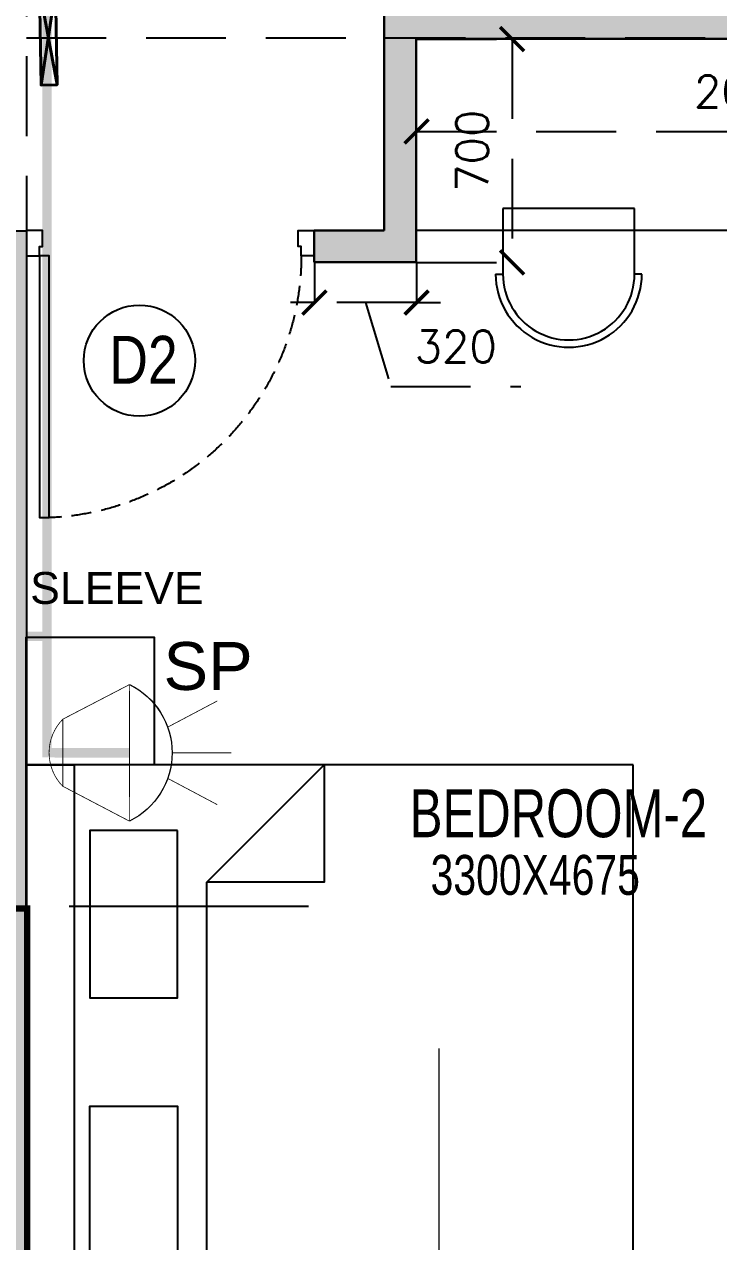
# Model space of a CAD drawing. Header units: millimetres. Extents: x 1135099 to 1230264, y -5736945 to -5695799.
# Drawn here: x 1222604 to 1224778, y -5718617 to -5714802 of the extents above; entities that cross this region are included whole.
import ezdxf
from ezdxf.enums import TextEntityAlignment as Align

# ---------------------------------------------------------------- set-up
doc = ezdxf.new("R2010")
doc.units = ezdxf.units.MM
doc.header["$LTSCALE"] = 1000
doc.header["$MEASUREMENT"] = 0
for name, pattern in [('3BHK-A$0$AUDIT_D_120904163729-0', [0]), ('3BHK-A$0$HIDDEN', [0.375, 0.25, -0.125]), ('AUDIT_D_120904163729-0', [0]), ('T8(T9 IS SIMILAR) - DIMENSION & TEXTING$0$( Hidden )', [0.375, 0.25, -0.125]), ('T8(T9 IS SIMILAR) - DIMENSION & TEXTING$0$3BHK-D$0$HIDDEN', [0.375, 0.25, -0.125]), ('T8(T9 IS SIMILAR) - DIMENSION & TEXTING$0$HIDDEN', [0.375, 0.25, -0.125]), ('T8(T9 IS SIMILAR) - DIMENSION & TEXTING$1$AUDIT_D_120904163729-0', [0]), ('T8(T9 IS SIMILAR)$0$$0$HIDDEN', [0.375, 0.25, -0.125]), ('T8_PROFILE SECTIONS$0$HIDDEN', [0.375, 0.25, -0.125]), ('T8_PROFILE SECTIONS$0$PHANTOM2', [1.25, 0.625, -0.125, 0.125, -0.125, 0.125, -0.125]), ('T8_REFUGE COLUMNS$0$CENTER2', [1.125, 0.75, -0.125, 0.125, -0.125])]:
    doc.linetypes.add(name, pattern=pattern)
doc.layers.get('0').update_dxf_attribs({"linetype": 'AUDIT_D_120904163729-0'})
for name, color, linetype in [('3BHK-A$0$A-DOOR-FULL', 2, 'Continuous'), ('3BHK-A$0$a-furniture', 8, 'Continuous'), ('3BHK-A$0$A-HATCH -160', 251, '3BHK-A$0$AUDIT_D_120904163729-0'), ('T8(T9 IS SIMILAR) - DIMENSION & TEXTING$0$A-DIMENSIONS', 2, 'T8(T9 IS SIMILAR) - DIMENSION & TEXTING$0$HIDDEN'), ('T8(T9 IS SIMILAR) - DIMENSION & TEXTING$0$A-FIRE FIGHTING', 7, 'T8(T9 IS SIMILAR) - DIMENSION & TEXTING$1$AUDIT_D_120904163729-0'), ('T8(T9 IS SIMILAR) - DIMENSION & TEXTING$1$a-window-no', 125, 'Continuous'), ('T8(T9 IS SIMILAR)$0$S-BEAM', 20, 'T8(T9 IS SIMILAR)$0$$0$HIDDEN'), ('T8_PROFILE SECTIONS$0$A-PROFILE SECTIONS', 81, 'T8_PROFILE SECTIONS$0$PHANTOM2'), ('T8_REFUGE COLUMNS$0$A-CENTERLINE', 193, 'T8_REFUGE COLUMNS$0$CENTER2'), ('T8_REFUGE COLUMNS$1$A-RCC COLS', 3, 'Continuous'), ('T8_TYPICAL COLUMNS$0$A-RCC COLS', 3, 'Continuous')]:
    doc.layers.add(name, color=color, linetype=linetype)
for name, color, linetype, lineweight in [('3BHK-A$0$A-WALL- 160', 6, 'Continuous', 30), ('T8(T9 IS SIMILAR) - DIMENSION & TEXTING$0$U-IPD-WS-FIRE', 1, 'Continuous', 40), ('T8(T9 IS SIMILAR) - DIMENSION & TEXTING$0$U-IPD-WS-SP', 1, 'Continuous', 5), ('T8(T9 IS SIMILAR) - DIMENSION & TEXTING$0$U-IPD-WS-TEXT', 7, 'Continuous', 0), ('T8(T9 IS SIMILAR) - DIMENSION & TEXTING$1$a-Text', 4, 'Continuous', 0), ('T8(T9 IS SIMILAR) - DIMENSION & TEXTING$1$a-TEXT -R SIZE', 4, 'Continuous', 0), ('T8(T9 IS SIMILAR)$0$D&W', 8, 'Continuous', 25)]:
    doc.layers.add(name, color=color, linetype=linetype, lineweight=lineweight)
doc.layers.add('A-RERA CARPET AREA', color=30, linetype='Continuous', plot=False)
doc.layers.add('T8(T9 IS SIMILAR) - DIMENSION & TEXTING$0$U-IPD-SP-SLEV-50', color=7, linetype='T8(T9 IS SIMILAR) - DIMENSION & TEXTING$0$3BHK-D$0$HIDDEN', lineweight=40, true_color=0x2f0dd9)
doc.layers.add('T8_REFUGE COLUMNS$1$COL-HATCH', color=7, linetype='Continuous', lineweight=25, true_color=0xa3a3a3)
doc.styles.add('T8(T9 IS SIMILAR) - DIMENSION & TEXTING$0$arial', font='sanss___.ttf')
doc.styles.add('T8(T9 IS SIMILAR) - DIMENSION & TEXTING$0$Romans 1', font='romans.shx', dxfattribs={"height": 100})
doc.styles.add('T8(T9 IS SIMILAR) - DIMENSION & TEXTING$1$ARIAL ARROW', font='swisscl.ttf')
doc.styles.add('T8(T9 IS SIMILAR) - DIMENSION & TEXTING$1$LODHA STANDERD', font='sanss___.ttf')
doc.dimstyles.new('T8(T9 IS SIMILAR) - DIMENSION & TEXTING$0$ALPINE S', dxfattribs={"dimscale": 0, "dimtxt": 100, "dimasz": 75, "dimexe": 0, "dimexo": 0, "dimgap": 75, "dimtad": 1, "dimdec": 0, "dimzin": 0, "dimdsep": 46, "dimtxsty": 'T8(T9 IS SIMILAR) - DIMENSION & TEXTING$0$Romans 1', "dimblk": 'T8(T9 IS SIMILAR) - DIMENSION & TEXTING$0$_ArchTick', "dimcen": 0.09, "dimclrd": 256, "dimclre": 256, "dimclrt": 7, "dimadec": 0, "dimazin": 0, "dimtfac": 1, "dimtdec": 0, "dimtofl": 0, "dimtmove": 1, "dimatfit": 0, "dimldrblk": 'T8(T9 IS SIMILAR) - DIMENSION & TEXTING$0$_Open90', "dimfxl": 1, "dimtolj": 1, "dimtzin": 0, "dimarcsym": 0})

# ---------------------------------------------------------------- blocks, each defined once
blk = doc.blocks.new('T8(T9 IS SIMILAR) - DIMENSION & TEXTING$1$WINDOW TAG')
at = {"layer": 'T8(T9 IS SIMILAR) - DIMENSION & TEXTING$1$a-window-no'}
blk.add_circle((0, 0), 174.1, dxfattribs=at)
at = {"layer": 'T8(T9 IS SIMILAR) - DIMENSION & TEXTING$1$a-window-no', "style": 'T8(T9 IS SIMILAR) - DIMENSION & TEXTING$1$LODHA STANDERD'}
blk.add_attdef('WINDOW', text='', height=150, dxfattribs=at).set_placement((11.3, 2.8), align=Align.MIDDLE_CENTER)
blk = doc.blocks.new('T8(T9 IS SIMILAR) - DIMENSION & TEXTING$0$_ArchTick')
at = {"color": 0, "linetype": 'ByBlock', "const_width": 0.15}
blk.add_lwpolyline([(-0.5, -0.5), (0.5, 0.5)], dxfattribs=at)
blk = doc.blocks.new('*D450')
at = {"layer": 'T8(T9 IS SIMILAR) - DIMENSION & TEXTING$0$A-DIMENSIONS', "linetype": 'T8(T9 IS SIMILAR) - DIMENSION & TEXTING$0$HIDDEN', "lineweight": -2, "transparency": 16777216}
for p, q in [((1223831.7, -5714848.7), (1224130.7, -5714848.7)), ((1223831.7, -5715548.7), (1224130.7, -5715548.7))]:
    blk.add_line(p, q, dxfattribs=at)
at = {"layer": 'T8(T9 IS SIMILAR) - DIMENSION & TEXTING$0$A-DIMENSIONS', "lineweight": -2, "transparency": 16777216}
blk.add_line((1224130.7, -5714848.7), (1224130.7, -5715548.7), dxfattribs=at)
at = {"layer": 'T8(T9 IS SIMILAR) - DIMENSION & TEXTING$0$A-DIMENSIONS', "linetype": 'ByBlock', "lineweight": -2, "transparency": 16777216, "xscale": 75, "yscale": 75, "zscale": 75}
for p, rotation in [((1224130.7, -5714848.7), 90), ((1224130.7, -5715548.7), 270)]:
    blk.add_blockref('T8(T9 IS SIMILAR) - DIMENSION & TEXTING$0$_ArchTick', p, dxfattribs=dict(at, rotation=rotation))
at = {"layer": 'T8(T9 IS SIMILAR) - DIMENSION & TEXTING$0$A-DIMENSIONS', "color": 7, "linetype": 'ByBlock', "transparency": 16777216, "insert": (1224005.7, -5715198.7), "char_height": 100, "attachment_point": 5, "rotation": 90, "style": 'T8(T9 IS SIMILAR) - DIMENSION & TEXTING$0$Romans 1'}
blk.add_mtext('\\A1;700', dxfattribs=at)
blk = doc.blocks.new('T8(T9 IS SIMILAR) - DIMENSION & TEXTING$0$_Open90')
at = {"color": 0, "linetype": 'ByBlock', "lineweight": -2}
for p, q in [((0, 0), (-1, 0)), ((-0.5, 0.5), (0, 0)), ((0, 0), (-0.5, -0.5))]:
    blk.add_line(p, q, dxfattribs=at)
blk = doc.blocks.new('*D451')
at = {"layer": 'T8(T9 IS SIMILAR) - DIMENSION & TEXTING$0$A-DIMENSIONS', "linetype": 'T8(T9 IS SIMILAR) - DIMENSION & TEXTING$0$HIDDEN', "lineweight": -2, "transparency": 16777216}
for p, q in [((1223512.1, -5715548.7), (1223512.1, -5715674.5)), ((1223831.7, -5715548.7), (1223831.7, -5715674.5))]:
    blk.add_line(p, q, dxfattribs=at)
at = {"layer": 'T8(T9 IS SIMILAR) - DIMENSION & TEXTING$0$A-DIMENSIONS', "lineweight": -2, "transparency": 16777216}
for p, q in [((1223512.1, -5715674.5), (1223437.1, -5715674.5)), ((1223831.7, -5715674.5), (1223512.1, -5715674.5)), ((1223671.9, -5715674.5), (1223750.7, -5715937)), ((1223831.7, -5715674.5), (1223906.7, -5715674.5)), ((1223750.7, -5715937), (1224157.8, -5715937))]:
    blk.add_line(p, q, dxfattribs=at)
at = {"layer": 'T8(T9 IS SIMILAR) - DIMENSION & TEXTING$0$A-DIMENSIONS', "linetype": 'ByBlock', "lineweight": -2, "transparency": 16777216, "xscale": 75, "yscale": 75, "zscale": 75}
blk.add_blockref('T8(T9 IS SIMILAR) - DIMENSION & TEXTING$0$_ArchTick', (1223512.1, -5715674.5), dxfattribs=at)
at = {"layer": 'T8(T9 IS SIMILAR) - DIMENSION & TEXTING$0$A-DIMENSIONS', "linetype": 'ByBlock', "lineweight": -2, "transparency": 16777216, "xscale": 75, "yscale": 75, "zscale": 75, "rotation": 180}
blk.add_blockref('T8(T9 IS SIMILAR) - DIMENSION & TEXTING$0$_ArchTick', (1223831.7, -5715674.5), dxfattribs=at)
at = {"layer": 'T8(T9 IS SIMILAR) - DIMENSION & TEXTING$0$A-DIMENSIONS', "color": 7, "linetype": 'ByBlock', "transparency": 16777216, "insert": (1223954.3, -5715812), "char_height": 100, "attachment_point": 5, "style": 'T8(T9 IS SIMILAR) - DIMENSION & TEXTING$0$Romans 1'}
blk.add_mtext('\\A1;320', dxfattribs=at)
blk = doc.blocks.new('*D452')
at = {"layer": 'T8(T9 IS SIMILAR) - DIMENSION & TEXTING$0$A-DIMENSIONS', "linetype": 'T8(T9 IS SIMILAR) - DIMENSION & TEXTING$0$HIDDEN', "lineweight": -2, "transparency": 16777216}
for p, q in [((1223831.7, -5715361), (1223831.7, -5715137.9)), ((1225911.9, -5715311), (1225911.9, -5715137.9))]:
    blk.add_line(p, q, dxfattribs=at)
at = {"layer": 'T8(T9 IS SIMILAR) - DIMENSION & TEXTING$0$A-DIMENSIONS', "lineweight": -2, "transparency": 16777216}
blk.add_line((1223831.7, -5715137.9), (1225911.9, -5715137.9), dxfattribs=at)
at = {"layer": 'T8(T9 IS SIMILAR) - DIMENSION & TEXTING$0$A-DIMENSIONS', "linetype": 'ByBlock', "lineweight": -2, "transparency": 16777216, "xscale": 75, "yscale": 75, "zscale": 75, "rotation": 180}
blk.add_blockref('T8(T9 IS SIMILAR) - DIMENSION & TEXTING$0$_ArchTick', (1223831.7, -5715137.9), dxfattribs=at)
at = {"layer": 'T8(T9 IS SIMILAR) - DIMENSION & TEXTING$0$A-DIMENSIONS', "linetype": 'ByBlock', "lineweight": -2, "transparency": 16777216, "xscale": 75, "yscale": 75, "zscale": 75}
blk.add_blockref('T8(T9 IS SIMILAR) - DIMENSION & TEXTING$0$_ArchTick', (1225911.9, -5715137.9), dxfattribs=at)
at = {"layer": 'T8(T9 IS SIMILAR) - DIMENSION & TEXTING$0$A-DIMENSIONS', "color": 7, "linetype": 'ByBlock', "transparency": 16777216, "insert": (1224871.8, -5715012.9), "char_height": 100, "attachment_point": 5, "style": 'T8(T9 IS SIMILAR) - DIMENSION & TEXTING$0$Romans 1'}
blk.add_mtext('\\A1;2080', dxfattribs=at)
blk = doc.blocks.new('T8(T9 IS SIMILAR) - DIMENSION & TEXTING$0$SIDE SPRINKLER')
at = {"layer": 'T8(T9 IS SIMILAR) - DIMENSION & TEXTING$0$U-IPD-WS-SP', "const_width": 3, "elevation": 0}
for points in [[(-6847.2, -87791.6), (-7102.7, -87925.5)], [(-6700.4, -87955.9), (-6510.2, -87854.9)], [(-6683.5, -88053.8), (-6456.1, -88053.8)], [(-6847.2, -88315.9), (-7102.7, -88183.1)], [(-6700.2, -88152.7), (-6509.9, -88253.3)]]:
    blk.add_lwpolyline(points, dxfattribs=at)
for points in [[(-6847.2, -87791.6, 0.000405), (-6846.7, -88316.2, 0.623274), (-6846.7, -87792.3, 0.617961)], [(-7102.7, -87925.2, 0.001274), (-7102.7, -88183.1, -0.409371), (-7102.7, -87925.2, -0.617961)]]:
    blk.add_lwpolyline(points, format="xyb", dxfattribs=at)
at = {"layer": 'T8(T9 IS SIMILAR) - DIMENSION & TEXTING$0$U-IPD-WS-SP'}
for centre, start, end in [((-6975.2, -88053.8), 296.0387, 63.9613), ((-6975.2, -88053.8), 0, 63.9613), ((-6975.2, -88054.2), 296.1316, 0.0929)]:
    blk.add_arc(centre, 291.8, start, end, dxfattribs=at)
blk = doc.blocks.new('T8(T9 IS SIMILAR) - DIMENSION & TEXTING$0$A$C7A147FD6')
at = {"layer": 'T8(T9 IS SIMILAR) - DIMENSION & TEXTING$0$U-IPD-SP-SLEV-50', "linetype": 'ByBlock', "elevation": 0}
blk.add_lwpolyline([(15203.4, 381.3), (15198.7, 681.2), (15248.7, 682), (15253.4, 382), (15203.4, 381.3), (15248.7, 682), (15253.4, 382), (15198.7, 681.2)], dxfattribs=at)
at = {"layer": 'T8(T9 IS SIMILAR) - DIMENSION & TEXTING$0$U-IPD-WS-FIRE', "color": 241, "linetype": 'T8(T9 IS SIMILAR) - DIMENSION & TEXTING$0$( Hidden )', "ltscale": 2, "const_width": 30, "elevation": -0.6}
for points in [[(15392.2, 3510.8), (15222.1, 3510.8), (15222.1, -1346.4), (14768.2, -1346.4), (14768.2, -2147.3), (11278, -2147.3), (11278, -1175.2), (10838.4, -1175.2), (10838.4, -353), (9573.9, -353), (9573.9, 86.8), (9573.9, 1112.5), (-6794.4, 1112.5)], [(15222.1, -1346.4), (15222.1, -1711.1), (15480.3, -1711.6)]]:
    blk.add_lwpolyline(points, dxfattribs=at)
at = {"layer": 'T8(T9 IS SIMILAR) - DIMENSION & TEXTING$0$U-IPD-WS-FIRE', "xscale": -0.8162240268536692, "yscale": 0.8162240268536692, "zscale": 0.8162240268536692, "rotation": 179.9973893578731}
blk.add_blockref('T8(T9 IS SIMILAR) - DIMENSION & TEXTING$0$SIDE SPRINKLER', (21065.8, -73583.5, -0.6), dxfattribs=at)
at = {"layer": 'T8(T9 IS SIMILAR) - DIMENSION & TEXTING$0$U-IPD-WS-TEXT', "style": 'T8(T9 IS SIMILAR) - DIMENSION & TEXTING$0$arial'}
for s, width, insert, char_height, attachment_point, rotation in [('80MM%%C SLEEVE', 1876.047, (14633.7, -1144.8, -1.7), 100, 1, 359.9999), ('SP', 0.382, (15866.3, -1364.4, -1.3), 150, 3, 359.9975)]:
    blk.add_mtext_dynamic_manual_height_columns(s, width=width, gutter_width=0.75, heights=[0], dxfattribs=dict(at, insert=insert, char_height=char_height, attachment_point=attachment_point, rotation=rotation))
blk = doc.blocks.new('T8_REFUGE COLUMNS')
at = {"layer": 'T8_REFUGE COLUMNS$1$COL-HATCH', "linetype": 'ByBlock'}
h = blk.add_hatch(color=256, dxfattribs=at)
h.dxf.hatch_style = 1
h.paths.add_polyline_path([(1222612.1, -5719684.9), (1222312.1, -5719684.9), (1222312.1, -5715449.9), (1222612.1, -5715449.9)])
at = {"layer": 'T8_REFUGE COLUMNS$0$A-CENTERLINE'}
blk.add_line((1223494.9, -5717567.4), (1182495.9, -5717567.4), dxfattribs=at)
at = {"layer": 'T8_REFUGE COLUMNS$1$A-RCC COLS', "linetype": 'ByBlock'}
blk.add_lwpolyline([(1222612.1, -5719684.9), (1222312.1, -5719684.9), (1222312.1, -5715449.9), (1222612.1, -5715449.9)], close=True, dxfattribs=at)
blk = doc.blocks.new('T8_TYPICAL COLUMNS')
at = {"layer": 'T8_TYPICAL COLUMNS$0$A-RCC COLS', "linetype": 'ByBlock'}
blk.add_blockref('T8_REFUGE COLUMNS', (0, 0), dxfattribs=at)
blk = doc.blocks.new('*U679')
for points in [[(0, 0), (0, 820), (30, 820), (30, 0)], [(-40, 0), (0, 0), (0, -30), (10, -30), (10, -80), (-40, -80)], [(860, 0), (820, 0), (820, -30), (810, -30), (810, -80), (860, -80)]]:
    blk.add_lwpolyline(points, close=True)
at = {"color": 0, "linetype": 'ByBlock', "ltscale": 0.25}
blk.add_arc((-1.2, -0.5), 821.2, 0.0347, 87.627, dxfattribs=at)
blk = doc.blocks.new('3BHK-A$0$A$C50024E40')
for p, q in [((0, 0), (0, -225)), ((450, 0), (0, 0)), ((450, -225), (450, 0)), ((-25, -225), (0, -225)), ((475, -225), (450, -225))]:
    blk.add_line(p, q)
for major_axis in [(-176.8, 176.8), (-159.1, 159.1)]:
    blk.add_ellipse((225, -225), major_axis=major_axis, ratio=1, start_param=0.785398, end_param=3.926991)
blk = doc.blocks.new('3BHK-A$0$A$C14560F67')
at = {"layer": '3BHK-A$0$a-furniture'}
blk.add_line((0.5652, -0.3989, 0), (0.5652, -1.831, 0), dxfattribs=at)
blk.add_line((0.5652, -0.3989, 0), (0.5652, -1.831, 0), dxfattribs=at)
at = {"layer": '3BHK-A$0$a-furniture', "extrusion": (-5.35108e-08, -9.26804e-08, 1)}
for points in [[(0.4, -0.3989), (0, -0.3989), (0, 0.0011), (0.4, 0.0011)], [(0.4, -0.3989), (0, -0.3989), (0, 0.0011), (0.4, 0.0011)], [(0.15, -0.3989), (0, -0.3989), (0, -2.1989), (0.15, -2.1989)], [(1.9, -2.1989), (0.15, -2.1989), (0.15, -0.3989), (1.9, -0.3989)], [(1.9, -2.1989), (0.15, -2.1989), (0.15, -0.3989), (1.9, -0.3989)], [(0.4738, -0.604), (0.1988, -0.604), (0.1988, -1.129), (0.4738, -1.129)], [(0.4738, -0.604), (0.1988, -0.604), (0.1988, -1.129), (0.4738, -1.129)], [(0.4738, -1.9938), (0.1988, -1.9938), (0.1988, -1.4688), (0.4738, -1.4688)], [(0.4738, -1.9938), (0.1988, -1.9938), (0.1988, -1.4688), (0.4738, -1.4688)], [(0.5652, -1.831), (0.9332, -2.1989), (0.9332, -1.831)], [(0.5652, -1.831), (0.9332, -2.1989), (0.9332, -1.831)]]:
    blk.add_lwpolyline(points, close=True, dxfattribs=at)
at = {"layer": '3BHK-A$0$a-furniture', "extrusion": (-5.35108e-08, 9.26804e-08, 1), "elevation": 0}
blk.add_lwpolyline([(0.4, -2.1989), (0, -2.1989), (0, -2.5989), (0.4, -2.5989)], close=True, dxfattribs=at)
blk = doc.blocks.new('3BHK-A')
at = {"layer": '3BHK-A$0$A-HATCH -160', "linetype": 'ByBlock'}
h = blk.add_hatch(dxfattribs=at)
h.set_pattern_fill('ZIGZAG', color=256, scale=250)
h.set_pattern_definition([(9e-15, (1e-08, 0), (31.25, 31.25), [31.25, -31.25]), (90, (31.25, 0), (-31.25, 31.25), [31.25, -31.25])])
h.paths.add_polyline_path([(1185182.8, -5714749.5), (1186532.7, -5714749.5), (1186532.7, -5714149.5), (1186632.7, -5714149.5), (1186632.7, -5714749.5), (1188712.7, -5714749.5), (1188712.7, -5714049.5), (1189032.5, -5714049.5), (1189032.5, -5714149.5), (1188812.7, -5714149.5), (1188812.7, -5715449.5), (1189032.5, -5715449.5), (1189032.5, -5715549.5), (1188712.7, -5715549.5), (1188712.7, -5714849.5), (1186632.7, -5714849.5), (1186632.7, -5715664.5), (1186532.7, -5715664.5), (1186532.7, -5714849.5), (1185182.8, -5714849.5)])
h.paths.add_polyline_path([(1185182.8, -5713249.5), (1185782.7, -5713249.5), (1185782.7, -5713149.5), (1185182.8, -5713149.5)])
h.paths.add_polyline_path([(1186532.7, -5710699.5), (1186632.7, -5710699.5), (1186632.7, -5713249.5), (1186532.7, -5713249.5)])
h.paths.add_polyline_path([(1186532.7, -5717399.5), (1186632.7, -5717399.5), (1186632.7, -5716414.5), (1186532.7, -5716414.5)])
h.paths.add_polyline_path([(1194902.2, -5715375), (1194082.3, -5715375), (1194082.3, -5715475), (1194902.2, -5715475)])
h.paths.add_polyline_path([(1195782.2, -5715375), (1196682.2, -5715375), (1196682.2, -5715475), (1195782.2, -5715475)])
h.paths.add_polyline_path([(1194132.5, -5714149.9), (1196532.4, -5714149.9), (1196532.4, -5714049.9), (1194132.5, -5714049.9)])
h.paths.add_polyline_path([(1197432.4, -5711800.2), (1197532.4, -5711800.2), (1197532.4, -5714149.9), (1197432.4, -5714149.9)])
h.paths.add_polyline_path([(1198282.4, -5714149.9), (1198958.7, -5714149.9), (1198958.7, -5714049.9), (1198282.4, -5714049.9)])
h.paths.add_polyline_path([(1196871.9, -5720208.6), (1196082.2, -5720209.7), (1196082.3, -5720109.7), (1196082.2, -5720109.7), (1196182.2, -5720109.7), (1196871.9, -5720108.6)])
h.paths.add_polyline_path([(1193397.2, -5709939.9), (1193882.3, -5709939.6), (1193882.3, -5710040.1), (1193397.3, -5710040.1)])
h.paths.add_polyline_path([(1186632.7, -5708554.7), (1187192.3, -5708554.8), (1187192.3, -5708654.7), (1186632.7, -5708654.7)])
h.paths.add_polyline_path([(1194182.3, -5715724), (1194082.3, -5715724), (1194082.3, -5715474), (1194182.3, -5715474)])
at = {"layer": '3BHK-A$0$a-furniture'}
blk.add_line((1186631, -5715448.4, 0), (1188713.4, -5715448.4, 0), dxfattribs=at)
at = {"layer": '3BHK-A$0$A-WALL- 160', "linetype": 'ByBlock'}
for p, q in [((1188812.7, -5715448.5, 0), (1188812.7, -5714148.5, 0)), ((1188712.7, -5714848.5, 0), (1186632.7, -5714848.5, 0)), ((1188712.7, -5715548.5, 0), (1188712.7, -5714848.5, 0)), ((1188812.7, -5715448.5, 0), (1189032.5, -5715448.5, 0)), ((1189032.5, -5715448.5, 0), (1189032.5, -5715548.5, 0)), ((1189932.4, -5715448.5, 0), (1189932.5, -5715448.5, 0)), ((1188712.7, -5715548.5, 0), (1189032.5, -5715548.5, 0)), ((1189932.4, -5715548.5, 0), (1189932.5, -5715548.5, 0))]:
    blk.add_line(p, q, dxfattribs=at)
at = {"layer": '3BHK-A$0$A-DOOR-FULL', "linetype": '3BHK-A$0$HIDDEN', "rotation": 180}
blk.add_blockref('*U679', (1189892.5, -5715528.5, 0), dxfattribs=at)
at = {"layer": '3BHK-A$0$a-furniture', "xscale": -0.915704994238472, "yscale": 0.915704994238472, "zscale": 1199.999999999999, "rotation": 0.001489574432473345}
blk.add_blockref('3BHK-A$0$A$C50024E40', (1188441, -5715379.6, 0), dxfattribs=at)
at = {"layer": '3BHK-A$0$a-furniture', "color": 1, "linetype": 'Continuous', "extrusion": (0, 0, -1), "xscale": -1000, "yscale": 1000, "zscale": -1000, "rotation": 180.0014935398141}
blk.add_blockref('3BHK-A$0$A$C14560F67', (-1189933.6, -5719322.5, -0.7), dxfattribs=at)
blk = doc.blocks.new('T8(T9 IS SIMILAR)')
at = {"layer": 'T8(T9 IS SIMILAR)$0$S-BEAM'}
for p, q in [((1222611.4, -5714152.8, -0.5), (1222611.4, -5715452.7, -0.5)), ((1227361.3, -5714846.5, -0.5), (1222611.4, -5714846.5, -0.5))]:
    blk.add_line(p, q, dxfattribs=at)
at = {"layer": 'T8(T9 IS SIMILAR)$0$D&W', "linetype": 'ByBlock'}
blk.add_blockref('T8_TYPICAL COLUMNS', (0, 0), dxfattribs=at)
at = {"layer": 'T8(T9 IS SIMILAR)$0$D&W', "linetype": 'ByBlock', "xscale": -1}
blk.add_blockref('3BHK-A', (2412544.6, 0, 0.5), dxfattribs=at)
blk = doc.blocks.new('T8_PROFILE SECTIONS$0$MH')
at = {"layer": 'T8_PROFILE SECTIONS$0$A-PROFILE SECTIONS', "linetype": 'T8_PROFILE SECTIONS$0$HIDDEN', "ltscale": 2}
h = blk.add_hatch(color=256, dxfattribs=at)
h.dxf.hatch_style = 1
h.paths.add_polyline_path([(1140339.1, -5697424.8), (1140519.9, -5697528.1), (1140339.1, -5697631.3)])
at = {"layer": 'T8_PROFILE SECTIONS$0$A-PROFILE SECTIONS', "linetype": 'T8_PROFILE SECTIONS$0$HIDDEN', "ltscale": 2, "const_width": 5}
blk.add_lwpolyline([(1140339.1, -5697424.8), (1140339.1, -5697424.8), (1140519.9, -5697528.1), (1140339.1, -5697631.3)], close=True, dxfattribs=at)
blk.add_lwpolyline([(1140339.1, -5697424.8), (1140339.1, -5700565.7)], dxfattribs=at)
blk = doc.blocks.new('PROFILE SECTION LINE T9')
at = {"layer": 'T8_PROFILE SECTIONS$0$A-PROFILE SECTIONS', "linetype": 'ByBlock', "xscale": -1, "rotation": 180}
blk.add_blockref('T8_PROFILE SECTIONS$0$MH', (-1102153.9, -5706961.2, 0), dxfattribs=at)
blk = doc.blocks.new('T8(T9 IS SIMILAR) - DIMENSION & TEXTING')
at = {"layer": 'T8(T9 IS SIMILAR) - DIMENSION & TEXTING$0$A-FIRE FIGHTING', "linetype": 'ByBlock'}
blk.add_blockref('T8(T9 IS SIMILAR) - DIMENSION & TEXTING$0$A$C7A147FD6', (1207452.3, -5715374), dxfattribs=at)
at = {"layer": 'T8(T9 IS SIMILAR) - DIMENSION & TEXTING$1$a-window-no'}
ref = blk.add_blockref('T8(T9 IS SIMILAR) - DIMENSION & TEXTING$1$WINDOW TAG', (1222963.8, -5715856.4, 0.5), dxfattribs=at)
ref.add_attrib('WINDOW', 'D2', dxfattribs={"height": 150, "style": 'T8(T9 IS SIMILAR) - DIMENSION & TEXTING$1$LODHA STANDERD', "width": 0.8}).set_placement((1222976.5, -5715853.7, 0.5), align=Align.MIDDLE_CENTER)
at = {"layer": 'T8(T9 IS SIMILAR) - DIMENSION & TEXTING$1$a-Text', "style": 'T8(T9 IS SIMILAR) - DIMENSION & TEXTING$1$ARIAL ARROW'}
blk.add_text('BEDROOM-2', height=150, dxfattribs=at).set_placement((1223810.3, -5717350, 0.5))
at = {"layer": 'T8(T9 IS SIMILAR) - DIMENSION & TEXTING$1$a-TEXT -R SIZE', "color": 2, "style": 'T8(T9 IS SIMILAR) - DIMENSION & TEXTING$1$ARIAL ARROW'}
blk.add_text('3300X4675', height=125, dxfattribs=at).set_placement((1223875.6, -5717530.5, 0.5))
at = {"layer": 'T8(T9 IS SIMILAR) - DIMENSION & TEXTING$0$A-DIMENSIONS', "linetype": 'ByBlock'}
dim = blk.add_linear_dim(base=(1224130.7, -5715548.7, 0.5), p1=(1223831.7, -5714848.7, 0.5), p2=(1223831.7, -5715548.7, 0.5), angle=270, dimstyle='T8(T9 IS SIMILAR) - DIMENSION & TEXTING$0$ALPINE S', override={"dimscale": 1, "dimfxl": 5, "dimarcsym": 1}, dxfattribs=at)
dim.commit()
dim.dimension.update_dxf_attribs({"geometry": '*D450', "text_midpoint": (1224005.7, -5715198.7, 0.5)})
for base, p1, p2, picture, middle in [((1225911.9, -5715137.9, 0.5), (1223831.7, -5715361, 0.5), (1225911.9, -5715311, 0.5), '*D452', (1224871.8, -5715012.9, 0.5)), ((1223512.1, -5715674.5, 0.5), (1223831.7, -5715548.7, 0.5), (1223512.1, -5715548.7, 0.5), '*D451', (1223825.7, -5715812, 0.5))]:
    dim = blk.add_linear_dim(base=base, p1=p1, p2=p2, dimstyle='T8(T9 IS SIMILAR) - DIMENSION & TEXTING$0$ALPINE S', override={"dimscale": 1, "dimfxl": 5, "dimarcsym": 1}, dxfattribs=at)
    dim.commit()
    dim.dimension.update_dxf_attribs({"geometry": picture, "text_midpoint": middle})

msp = doc.modelspace()

# ---------------------------------------------------------------- linework, layer by layer
at = {"layer": 'A-RERA CARPET AREA', "const_width": 20, "elevation": 0.6}
msp.add_lwpolyline([(1227361.8, -5710698.3), (1227361.8, -5717398.5), (1225911.8, -5717398.6), (1225911.8, -5719523.5), (1222611.9, -5719523.5), (1222611.9, -5717573.5), (1218362, -5717573.5), (1218362, -5718598.6), (1215862.3, -5718598.9), (1215862.3, -5715374), (1213337.2, -5715374), (1213337.2, -5714273.5)], dxfattribs=at)

# ---------------------------------------------------------------- next in the draw order: block references
at = {"linetype": 'ByBlock'}
msp.add_blockref('T8(T9 IS SIMILAR)', (-1.4, 0.2, -0.6), dxfattribs=at)

# ---------------------------------------------------------------- next in the draw order: block references
at = {"layer": 'T8_PROFILE SECTIONS$0$A-PROFILE SECTIONS', "linetype": 'ByBlock'}
msp.add_blockref('PROFILE SECTION LINE T9', (1185716.8, -5711615.6, -0.7), dxfattribs=at)

# ---------------------------------------------------------------- next in the draw order: block references
at = {"linetype": 'ByBlock'}
msp.add_blockref('T8(T9 IS SIMILAR) - DIMENSION & TEXTING', (0, 0), dxfattribs=at)

doc.saveas('drawing.dxf')
